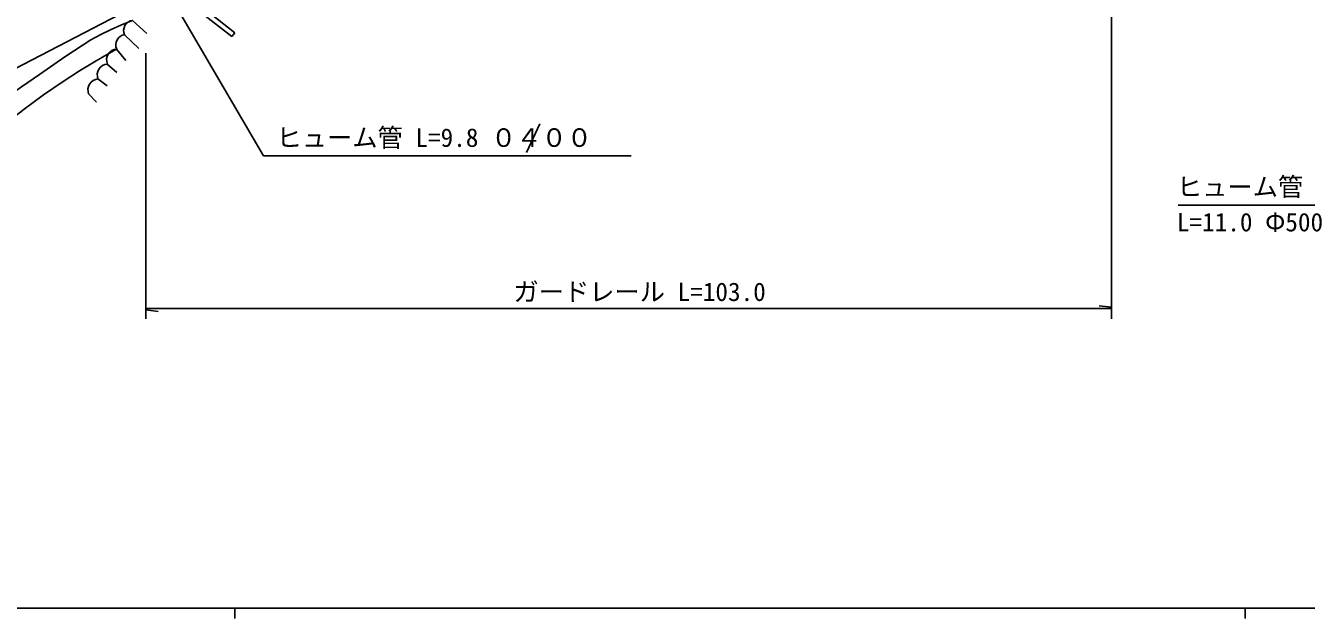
# Model space of a CAD drawing. Units: millimetres, scale not verified. Extents: x 40000 to 680000, y 20000 to 380000.
# Drawn here: x 147284 to 274046, y 204000 to 262668 of the extents above; entities that cross this region are included whole.
import ezdxf
from ezdxf.enums import TextEntityAlignment as Align

# ---------------------------------------------------------------- set-up
doc = ezdxf.new("R2010")
doc.units = ezdxf.units.MM
doc.header["$LTSCALE"] = 1000
doc.layers.add('M-BGD', color=7, linetype='Continuous', lineweight=25)
doc.layers.add('M-TTL-BAND', color=7, linetype='Continuous', lineweight=25)
doc.styles.add('ＭＳ ゴシック', font='')
doc.styles.get('ＭＳ ゴシック').set_extended_font_data('MS Gothic')

# ---------------------------------------------------------------- blocks, each defined once
blk = doc.blocks.new('BUHIN73')
at = {"color": 7, "linetype": 'Continuous', "lineweight": 25}
blk.add_line((63, 115), (-1032, 718), dxfattribs=at)
blk = doc.blocks.new('BUHIN74')
at = {"color": 7, "linetype": 'Continuous', "lineweight": 25}
blk.add_line((-63, -115), (1032, -718), dxfattribs=at)

msp = doc.modelspace()

# ---------------------------------------------------------------- linework, layer by layer
at = {"layer": 'M-BGD'}
for p, q in [((157551, 272502), (170842, 249782)), ((254758, 271316), (254758, 233658)), ((139715, 255044), (159184, 265131)), ((163014, 265268), (167682, 261576)), ((163415, 265588), (167992, 261968)), ((157853, 263190), (159270, 261893)), ((157074, 261770), (158504, 260408)), ((167992, 261968), (167682, 261576)), ((156295, 260349), (157210, 259211)), ((159181, 233658), (159181, 259954)), ((155371, 258868), (156300, 258014)), ((154447, 257387), (155342, 256721)), ((153522, 255906), (154289, 255092)), ((198171, 252947), (196847, 250118)), ((170842, 249782), (207223, 249782)), ((281372, 244913), (261351, 244913)), ((254758, 234658), (159181, 234658))]:
    msp.add_line(p, q, dxfattribs=at)
for points in [[(137142, 246420), (138288, 248094), (139481, 249733), (140312, 250770), (141190, 251770), (142119, 252737), (143091, 253661), (144111, 254546), (145167, 255384), (146883, 256624), (148645, 257823), (151179, 259568), (153748, 261264), (154726, 261802), (155742, 262291), (156788, 262748), (157853, 263190)], [(139662, 247107), (141156, 248825), (142692, 250499), (143677, 251491), (144711, 252445), (145905, 253444), (147146, 254405), (149062, 255803), (151011, 257150), (152613, 258186), (154253, 259174), (155273, 259765), (156295, 260349)]]:
    msp.add_lwpolyline(points, dxfattribs=at)
for centre, radius, start, end in [((157997, 262188), 1012, 98.13013, 204.39038), ((157218, 260768), 1012, 98.13013, 204.39038), ((156389, 259262), 1091, 94.90149, 201.16174), ((155464, 257781), 1091, 94.90149, 201.16174), ((154540, 256300), 1091, 94.90149, 201.16174)]:
    msp.add_arc(centre, radius, start, end, dxfattribs=at)
at = {"layer": 'M-TTL-BAND'}
for p, q in [((40000, 205000), (579000, 205000)), ((168000, 205000), (168000, 204000)), ((268000, 205000), (268000, 204000))]:
    msp.add_line(p, q, dxfattribs=at)

# ---------------------------------------------------------------- block references
at = {"layer": 'M-BGD', "rotation": 22.12794}
for name, p in [('BUHIN74', (159181, 234658)), ('BUHIN73', (254758, 234658))]:
    msp.add_blockref(name, p, dxfattribs=at)

# ---------------------------------------------------------------- texts
at = {"layer": 'M-BGD', "style": 'ＭＳ ゴシック'}
for s, p in [('ヒューム管 L=9.8 ０４００', (172116, 250117)), ('ヒューム管', (261232, 245246)), ('L=11.0 Φ500', (261232, 241751)), ('ガードレール L=103.0', (195565, 234858))]:
    msp.add_text(s, height=1833, dxfattribs=at).set_placement(p, align=Align.BOTTOM_LEFT)

doc.saveas('drawing.dxf')
